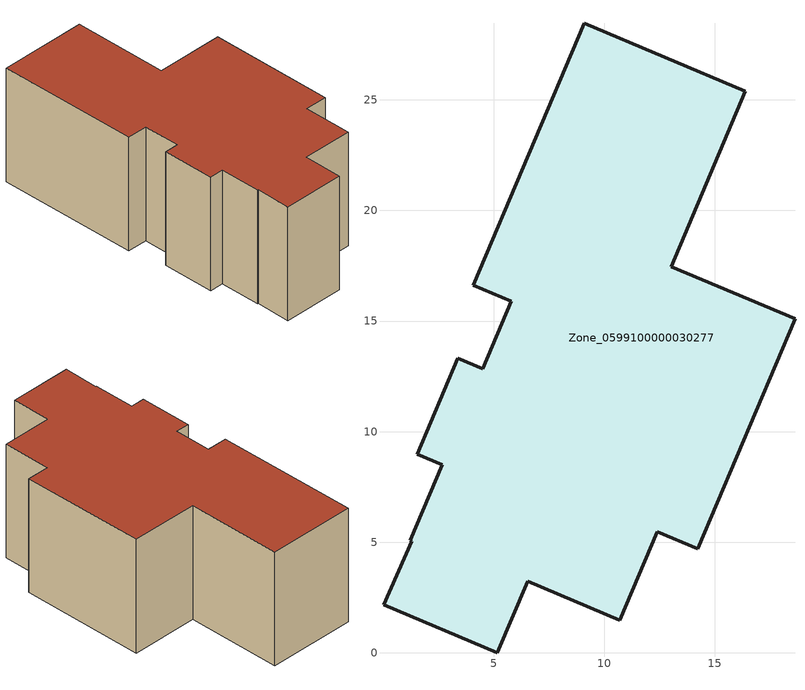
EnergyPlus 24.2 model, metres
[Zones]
Zone_0599100000030277
 floor ground (C_G): 1.29,5.05 1.22,5.08 2.66,8.5 1.54,8.98 3.37,13.33 4.5,12.85 5.79,15.9 4.08,16.62 9.08,28.47 16.37,25.39 13.02,17.46 18.62,15.1 14.22,4.7 12.39,5.48 10.7,1.47 6.53,3.23 5.16,0 0.01,2.18 z0
 wall outside (C_F): 16.37,25.39 9.08,28.47 4.08,16.62 5.79,15.9 4.5,12.85 3.37,13.33 1.54,8.98 2.66,8.5 1.22,5.08 1.29,5.05 0.01,2.18 5.16,0 6.53,3.23 10.7,1.47 12.39,5.48 14.22,4.7 18.62,15.1 13.02,17.46 16.37,25.39 z0:10.51
 roof outside (C_R): 1.29,5.05 0.01,2.18 5.16,0 6.53,3.23 10.7,1.47 12.39,5.48 14.22,4.7 18.62,15.1 13.02,17.46 16.37,25.39 9.08,28.47 4.08,16.62 5.79,15.9 4.5,12.85 3.37,13.33 1.54,8.98 2.66,8.5 1.22,5.08 z10.51
[BUILDING]
Pand.0599100000030277: North Axis=0; Terrain=City; Loads Convergence Tolerance Value=0.04; Temperature Convergence Tolerance Value=0.4; Solar Distribution=FullExterior; Maximum Number of Warmup Days=25; Minimum Number of Warmup Days=1
[Site:Location]
Rotterdam.The.Hague.AP_ZH_NLD Design_Conditions: Latitude=51.96; Longitude=4.45; Time Zone=1; Elevation=-4.5
[SITE:GROUNDTEMPERATURE:BUILDINGSURFACE]
18, 18, 18, 18, 18, 18, 18, 18, 18, 18, 18, 18
[MATERIAL] Thermal Absorptance=0.9; Solar Absorptance=0.7; Visible Absorptance=0.7
Name | Roughness | Thickness | Conductivity | Density | Specific Heat
G.D.1965 | MediumSmooth | 0.15 | 1 | 540 | 1210
F.D.1965 | Rough | 0.3 | 0.857143 | 1920 | 840
R.D.1965 | MediumRough | 0.2 | 0.08 | 1500 | 1000
[CONSTRUCTION]
C_G: G.D.1965
C_F: F.D.1965
C_R: R.D.1965
[ZONE]
Zone_0599100000030277: Type=1; Multiplier=1; Ceiling Height=Autocalculate; Volume=Autocalculate; Floor Area=autocalculate; Part of Total Floor Area=Yes
[ZONEINFILTRATION:DESIGNFLOWRATE]
Infil_Zone_0599100000030277: Zone or ZoneList or Space or SpaceList=Zone_0599100000030277; Schedule=AlwaysOn; Design Flow Rate Calculation Method=Flow/Area; Flow Rate per Floor Area=0.0042; Constant Term Coefficient=1; Temperature Term Coefficient=0; Velocity Term Coefficient=0; Velocity Squared Term Coefficient=0
[HVACTEMPLATE:ZONE:IDEALLOADSAIRSYSTEM]
Zone_0599100000030277: Maximum Heating Supply Air Temperature=50; Minimum Cooling Supply Air Temperature=13; Maximum Heating Supply Air Humidity Ratio=0.0156; Minimum Cooling Supply Air Humidity Ratio=0.0077; Heating Limit=NoLimit; Cooling Limit=NoLimit; Dehumidification Control Type=ConstantSensibleHeatRatio; Cooling Sensible Heat Ratio=0.7; Dehumidification Setpoint=60; Humidification Control Type=None; Humidification Setpoint=30; Outdoor Air Method=None; Outdoor Air Flow Rate per Person=0.00944; Outdoor Air Flow Rate per Zone Floor Area=0; Outdoor Air Flow Rate per Zone=0; Demand Controlled Ventilation Type=None; Outdoor Air Economizer Type=NoEconomizer; Heat Recovery Type=None; Sensible Heat Recovery Effectiveness=0.7; Latent Heat Recovery Effectiveness=0.65
[ZONECONTROL:THERMOSTAT]
ThermostatControl_Zone_0599100000030277: Zone or ZoneList=Zone_0599100000030277; Control Type Schedule=DualSetpointControlType; Control 1=Thermostat_Zone_0599100000030277; Temperature Difference Between Cutout And Setpoint=0
[THERMOSTATSETPOINT:DUALSETPOINT]
Thermostat_Zone_0599100000030277: Heating Setpoint Temperature Schedule=HeatingSetpoint_Zone_0599100000030277; Cooling Setpoint Temperature Schedule=CoolingSetpoint_Zone_0599100000030277
[SCHEDULE:COMPACT]
HeatingSetpoint_Zone_0599100000030277: Through: 12/31, For: AllDays, Until: 24:00, 21
CoolingSetpoint_Zone_0599100000030277: Through: 12/31, For: AllDays, Until: 24:00, 24
DualSetpointControlType: Through: 12/31, For: AllDays, Until: 24:00, 4
AlwaysOn: Through: 12/31, For: AllDays, Until: 24:00, 1
